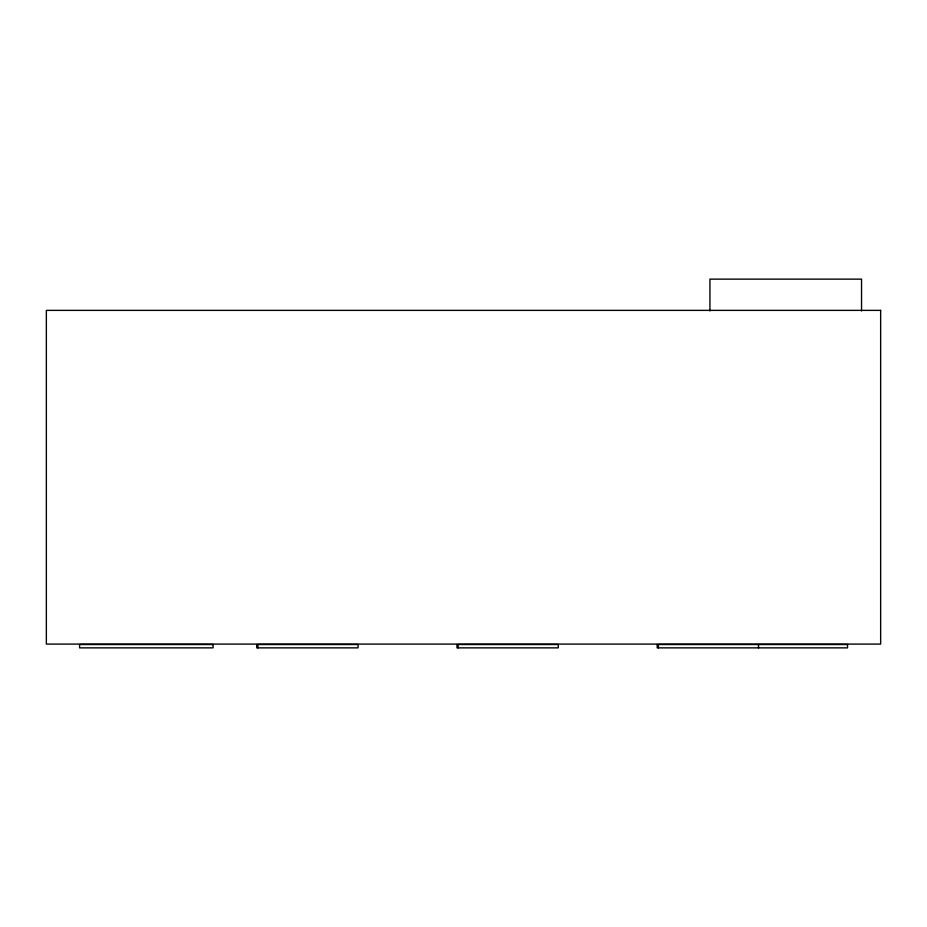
<?xml version="1.0" encoding="UTF-8"?>
<svg xmlns="http://www.w3.org/2000/svg" width="927" height="927" viewBox="0 0 927 927"><rect width="100%" height="100%" fill="white"/><g stroke="black" fill="none" stroke-linecap="round" stroke-linejoin="round"><path stroke-width="1.39" d="M861.542 310.974L861.542 279.131L709.931 279.131L709.931 310.974M758.506 644.532L758.506 647.869M658.39 647.869L658.39 644.532L847.521 644.532L847.521 647.869L657.197 647.869L657.197 644.532M458.158 647.869L458.158 644.532L558.274 644.532L558.274 647.869L456.965 647.869L456.965 644.532M257.926 647.869L257.926 644.532L358.042 644.532L358.042 647.869L256.733 647.869L256.733 644.532M880.65 310.371L46.35 310.371L46.35 644.091L880.65 644.091L880.65 310.371M213.071 644.532L79.583 644.532L79.583 647.869L213.071 647.869L213.071 644.532"/></g></svg>
